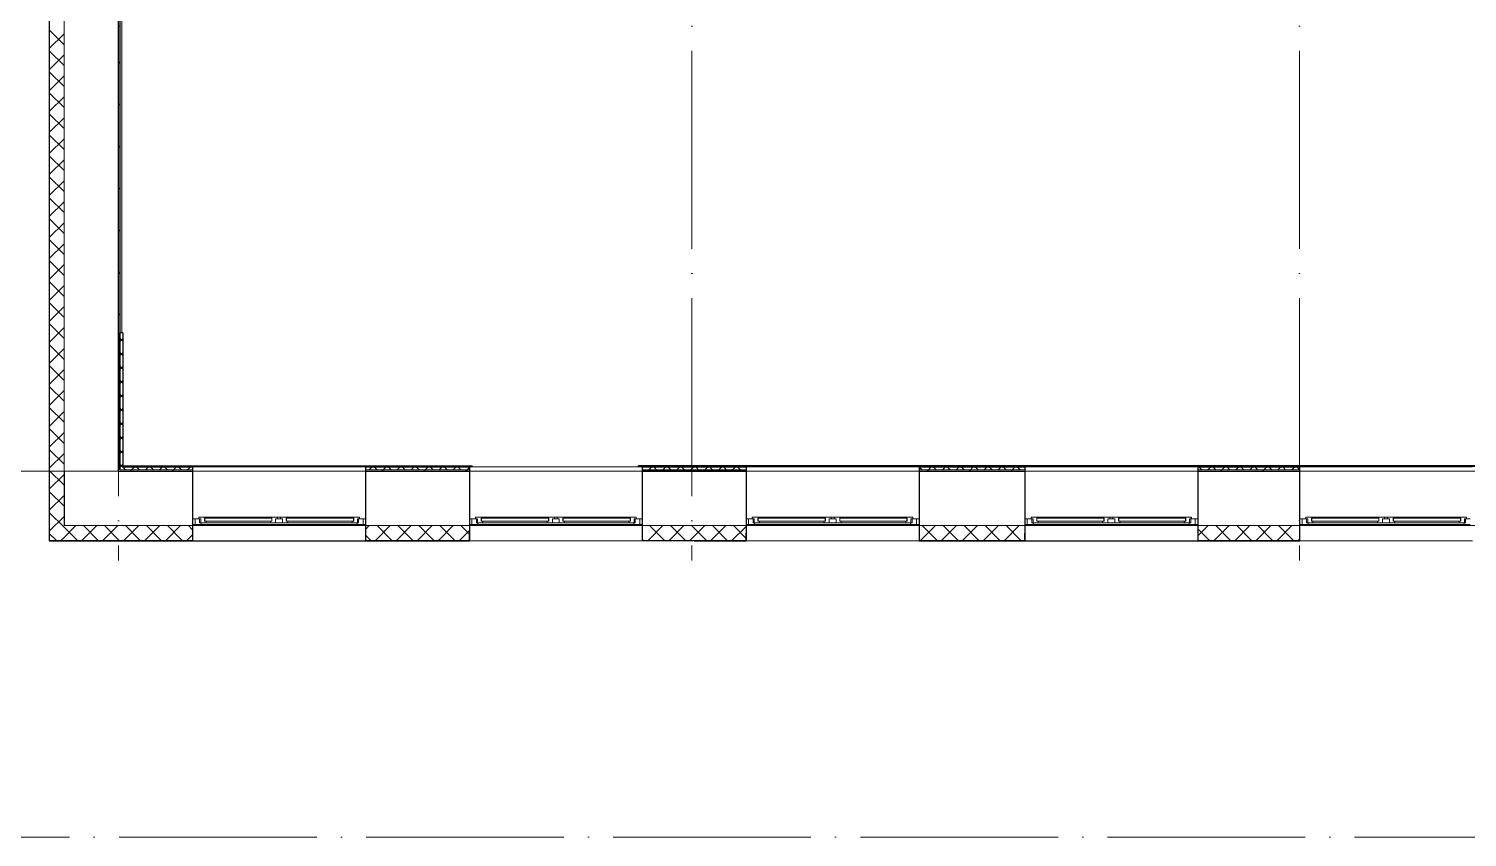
# Model space of a CAD drawing. Header units: millimetres. Extents: x -87434 to 499450, y -468665 to 122144.
# Drawn here: x 106769 to 121322, y 13259 to 21433 of the extents above; entities that cross this region are included whole.
import ezdxf

# ---------------------------------------------------------------- set-up
doc = ezdxf.new("R2010")
doc.units = ezdxf.units.MM
doc.linetypes.add('ADSK_Линия сетки', pattern=[25, 20, -2.5, 0, -2.5])
for name, color, linetype, lineweight in [('_ Окна', 7, 'Continuous', 9), ('Ограждение', 252, 'Continuous', 9), ('Окна', 252, 'Continuous', 9), ('Оси', 252, 'Continuous', 9), ('Стены внутренние', 7, 'Continuous', 18), ('Стены наружные', 7, 'Continuous', 18), ('Стены штриховка', 252, 'Continuous', 9)]:
    doc.layers.add(name, color=color, linetype=linetype, lineweight=lineweight)

# ---------------------------------------------------------------- blocks, each defined once
blk = doc.blocks.new('2 этаж')
at = {"layer": '_ Окна', "color": 251, "true_color": 0x636466}
for p, q in [((108451, 16479), (108426, 16479)), ((108451, 16421), (108451, 16479)), ((108549, 16487), (108546, 16487)), ((108546, 16487), (108546, 16455)), ((108546, 16455), (108549, 16455)), ((109226, 16487), (108549, 16487)), ((108549, 16487), (108549, 16455)), ((108549, 16455), (108549, 16487)), ((108549, 16455), (109226, 16455)), ((109226, 16455), (109226, 16487)), ((109226, 16487), (109226, 16455)), ((109229, 16487), (109226, 16487)), ((109226, 16455), (109229, 16455)), ((109229, 16455), (109229, 16487)), ((109376, 16487), (109373, 16487)), ((109373, 16487), (109373, 16455)), ((109373, 16455), (109376, 16455)), ((110053, 16487), (109376, 16487)), ((109376, 16487), (109376, 16455)), ((109376, 16455), (109376, 16487)), ((109376, 16455), (110053, 16455)), ((110053, 16455), (110053, 16487)), ((110053, 16487), (110053, 16455)), ((110056, 16487), (110053, 16487)), ((110053, 16455), (110056, 16455)), ((110056, 16455), (110056, 16487)), ((110176, 16479), (110151, 16479)), ((110151, 16479), (110151, 16421)), ((111251, 16479), (111226, 16479)), ((111251, 16421), (111251, 16479)), ((111349, 16487), (111346, 16487)), ((111346, 16487), (111346, 16455)), ((111346, 16455), (111349, 16455)), ((112026, 16487), (111349, 16487)), ((111349, 16487), (111349, 16455)), ((111349, 16455), (111349, 16487)), ((111349, 16455), (112026, 16455)), ((112026, 16455), (112026, 16487)), ((112026, 16487), (112026, 16455)), ((112029, 16487), (112026, 16487)), ((112026, 16455), (112029, 16455)), ((112029, 16455), (112029, 16487)), ((112176, 16487), (112173, 16487)), ((112173, 16487), (112173, 16455)), ((112173, 16455), (112176, 16455)), ((112853, 16487), (112176, 16487)), ((112176, 16487), (112176, 16455)), ((112176, 16455), (112176, 16487)), ((112176, 16455), (112853, 16455)), ((112853, 16455), (112853, 16487)), ((112853, 16487), (112853, 16455)), ((112856, 16487), (112853, 16487)), ((112853, 16455), (112856, 16455)), ((112856, 16455), (112856, 16487)), ((112976, 16479), (112951, 16479)), ((112951, 16479), (112951, 16421)), ((114051, 16479), (114026, 16479)), ((114051, 16421), (114051, 16479)), ((114149, 16487), (114146, 16487)), ((114146, 16487), (114146, 16455)), ((114146, 16455), (114149, 16455)), ((114826, 16487), (114149, 16487)), ((114149, 16487), (114149, 16455)), ((114149, 16455), (114149, 16487)), ((114149, 16455), (114826, 16455)), ((114826, 16455), (114826, 16487)), ((114826, 16487), (114826, 16455)), ((114829, 16487), (114826, 16487)), ((114826, 16455), (114829, 16455)), ((114829, 16455), (114829, 16487)), ((114976, 16487), (114973, 16487)), ((114973, 16487), (114973, 16455)), ((114973, 16455), (114976, 16455)), ((115653, 16487), (114976, 16487)), ((114976, 16487), (114976, 16455)), ((114976, 16455), (114976, 16487)), ((114976, 16455), (115653, 16455)), ((115653, 16455), (115653, 16487)), ((115653, 16487), (115653, 16455)), ((115656, 16487), (115653, 16487)), ((115653, 16455), (115656, 16455)), ((115656, 16455), (115656, 16487)), ((115776, 16479), (115751, 16479)), ((115751, 16479), (115751, 16421)), ((116871, 16479), (116846, 16479)), ((116871, 16421), (116871, 16479)), ((116969, 16487), (116966, 16487)), ((116966, 16487), (116966, 16455)), ((116966, 16455), (116969, 16455)), ((117646, 16487), (116969, 16487)), ((116969, 16487), (116969, 16455)), ((116969, 16455), (116969, 16487)), ((116969, 16455), (117646, 16455)), ((117646, 16455), (117646, 16487)), ((117646, 16487), (117646, 16455)), ((117649, 16487), (117646, 16487)), ((117646, 16455), (117649, 16455)), ((117649, 16455), (117649, 16487)), ((117796, 16487), (117793, 16487)), ((117793, 16487), (117793, 16455)), ((117793, 16455), (117796, 16455)), ((118473, 16487), (117796, 16487)), ((117796, 16487), (117796, 16455)), ((117796, 16455), (117796, 16487)), ((117796, 16455), (118473, 16455)), ((118473, 16455), (118473, 16487)), ((118473, 16487), (118473, 16455)), ((118476, 16487), (118473, 16487)), ((118473, 16455), (118476, 16455)), ((118476, 16455), (118476, 16487)), ((118596, 16479), (118571, 16479)), ((118571, 16479), (118571, 16421)), ((119651, 16479), (119626, 16479)), ((119651, 16421), (119651, 16479)), ((119749, 16487), (119746, 16487)), ((119746, 16487), (119746, 16455)), ((119746, 16455), (119749, 16455)), ((120426, 16487), (119749, 16487)), ((119749, 16487), (119749, 16455)), ((119749, 16455), (119749, 16487)), ((119749, 16455), (120426, 16455)), ((120426, 16455), (120426, 16487)), ((120426, 16487), (120426, 16455)), ((120429, 16487), (120426, 16487)), ((120426, 16455), (120429, 16455)), ((120429, 16455), (120429, 16487)), ((120576, 16487), (120573, 16487)), ((120573, 16487), (120573, 16455)), ((120573, 16455), (120576, 16455)), ((121253, 16487), (120576, 16487)), ((120576, 16487), (120576, 16455)), ((120576, 16455), (120576, 16487)), ((120576, 16455), (121253, 16455)), ((121253, 16455), (121253, 16487)), ((121253, 16487), (121253, 16455)), ((121256, 16487), (121253, 16487)), ((121253, 16455), (121256, 16455)), ((121256, 16455), (121256, 16487)), ((108426, 16421), (108451, 16421)), ((110151, 16421), (110176, 16421)), ((111226, 16421), (111251, 16421)), ((112951, 16421), (112976, 16421)), ((114026, 16421), (114051, 16421)), ((115751, 16421), (115776, 16421)), ((116846, 16421), (116871, 16421)), ((118571, 16421), (118596, 16421)), ((119626, 16421), (119651, 16421))]:
    blk.add_line(p, q, dxfattribs=at)
at = {"layer": '_ Окна', "color": 251, "lineweight": 18, "true_color": 0x636466}
for p, q in [((108489, 16479), (108451, 16479)), ((108451, 16479), (108451, 16421)), ((108545, 16496), (108489, 16496)), ((108489, 16496), (108489, 16479)), ((108489, 16479), (108509, 16479)), ((108497, 16438), (108497, 16479)), ((108509, 16479), (108509, 16438)), ((108546, 16495), (108545, 16496)), ((108547, 16496), (108546, 16495)), ((108546, 16455), (108546, 16487)), ((108546, 16487), (108564, 16487)), ((108564, 16455), (108546, 16455)), ((108562, 16496), (108547, 16496)), ((108559, 16438), (108564, 16455)), ((108564, 16487), (108562, 16496)), ((109213, 16496), (109211, 16487)), ((109211, 16487), (109229, 16487)), ((109229, 16455), (109211, 16455)), ((109211, 16455), (109216, 16438)), ((109228, 16496), (109213, 16496)), ((109229, 16495), (109228, 16496)), ((109230, 16496), (109229, 16495)), ((109229, 16487), (109229, 16455)), ((109286, 16496), (109230, 16496)), ((109266, 16438), (109266, 16479)), ((109266, 16479), (109286, 16479)), ((109286, 16479), (109286, 16496)), ((109372, 16496), (109316, 16496)), ((109316, 16496), (109316, 16479)), ((109316, 16479), (109336, 16479)), ((109336, 16479), (109336, 16438)), ((109373, 16495), (109372, 16496)), ((109374, 16496), (109373, 16495)), ((109373, 16455), (109373, 16487)), ((109373, 16487), (109391, 16487)), ((109391, 16455), (109373, 16455)), ((109389, 16496), (109374, 16496)), ((109386, 16438), (109391, 16455)), ((109391, 16487), (109389, 16496)), ((110040, 16496), (110038, 16487)), ((110038, 16487), (110056, 16487)), ((110056, 16455), (110038, 16455)), ((110038, 16455), (110043, 16438)), ((110055, 16496), (110040, 16496)), ((110056, 16495), (110055, 16496)), ((110057, 16496), (110056, 16495)), ((110056, 16487), (110056, 16455)), ((110113, 16496), (110057, 16496)), ((110093, 16438), (110093, 16479)), ((110093, 16479), (110113, 16479)), ((110105, 16479), (110105, 16438)), ((110113, 16479), (110113, 16496)), ((110151, 16479), (110113, 16479)), ((110151, 16421), (110151, 16479)), ((111289, 16479), (111251, 16479)), ((111251, 16479), (111251, 16421)), ((111345, 16496), (111289, 16496)), ((111289, 16496), (111289, 16479)), ((111289, 16479), (111309, 16479)), ((111297, 16438), (111297, 16479)), ((111309, 16479), (111309, 16438)), ((111346, 16495), (111345, 16496)), ((111347, 16496), (111346, 16495)), ((111346, 16455), (111346, 16487)), ((111346, 16487), (111364, 16487)), ((111364, 16455), (111346, 16455)), ((111362, 16496), (111347, 16496)), ((111359, 16438), (111364, 16455)), ((111364, 16487), (111362, 16496)), ((112013, 16496), (112011, 16487)), ((112011, 16487), (112029, 16487)), ((112029, 16455), (112011, 16455)), ((112011, 16455), (112016, 16438)), ((112028, 16496), (112013, 16496)), ((112029, 16495), (112028, 16496)), ((112030, 16496), (112029, 16495)), ((112029, 16487), (112029, 16455)), ((112086, 16496), (112030, 16496)), ((112066, 16438), (112066, 16479)), ((112066, 16479), (112086, 16479)), ((112086, 16479), (112086, 16496)), ((112172, 16496), (112116, 16496)), ((112116, 16496), (112116, 16479)), ((112116, 16479), (112136, 16479)), ((112136, 16479), (112136, 16438)), ((112173, 16495), (112172, 16496)), ((112174, 16496), (112173, 16495)), ((112173, 16455), (112173, 16487)), ((112173, 16487), (112191, 16487)), ((112191, 16455), (112173, 16455)), ((112189, 16496), (112174, 16496)), ((112186, 16438), (112191, 16455)), ((112191, 16487), (112189, 16496)), ((112840, 16496), (112838, 16487)), ((112838, 16487), (112856, 16487)), ((112856, 16455), (112838, 16455)), ((112838, 16455), (112843, 16438)), ((112855, 16496), (112840, 16496)), ((112856, 16495), (112855, 16496)), ((112857, 16496), (112856, 16495)), ((112856, 16487), (112856, 16455)), ((112913, 16496), (112857, 16496)), ((112893, 16438), (112893, 16479)), ((112893, 16479), (112913, 16479)), ((112905, 16479), (112905, 16438)), ((112913, 16479), (112913, 16496)), ((112951, 16479), (112913, 16479)), ((112951, 16421), (112951, 16479)), ((114089, 16479), (114051, 16479)), ((114051, 16479), (114051, 16421)), ((114145, 16496), (114089, 16496)), ((114089, 16496), (114089, 16479)), ((114089, 16479), (114109, 16479)), ((114097, 16438), (114097, 16479)), ((114109, 16479), (114109, 16438)), ((114146, 16495), (114145, 16496)), ((114147, 16496), (114146, 16495)), ((114146, 16455), (114146, 16487)), ((114146, 16487), (114164, 16487)), ((114164, 16455), (114146, 16455)), ((114162, 16496), (114147, 16496)), ((114159, 16438), (114164, 16455)), ((114164, 16487), (114162, 16496)), ((114813, 16496), (114811, 16487)), ((114811, 16487), (114829, 16487)), ((114829, 16455), (114811, 16455)), ((114811, 16455), (114816, 16438)), ((114828, 16496), (114813, 16496)), ((114829, 16495), (114828, 16496)), ((114830, 16496), (114829, 16495)), ((114829, 16487), (114829, 16455)), ((114886, 16496), (114830, 16496)), ((114866, 16438), (114866, 16479)), ((114866, 16479), (114886, 16479)), ((114886, 16479), (114886, 16496)), ((114972, 16496), (114916, 16496)), ((114916, 16496), (114916, 16479)), ((114916, 16479), (114936, 16479)), ((114936, 16479), (114936, 16438)), ((114973, 16495), (114972, 16496)), ((114974, 16496), (114973, 16495)), ((114973, 16455), (114973, 16487)), ((114973, 16487), (114991, 16487)), ((114991, 16455), (114973, 16455)), ((114989, 16496), (114974, 16496)), ((114986, 16438), (114991, 16455)), ((114991, 16487), (114989, 16496)), ((115640, 16496), (115638, 16487)), ((115638, 16487), (115656, 16487)), ((115656, 16455), (115638, 16455)), ((115638, 16455), (115643, 16438)), ((115655, 16496), (115640, 16496)), ((115656, 16495), (115655, 16496)), ((115657, 16496), (115656, 16495)), ((115656, 16487), (115656, 16455)), ((115713, 16496), (115657, 16496)), ((115693, 16438), (115693, 16479)), ((115693, 16479), (115713, 16479)), ((115705, 16479), (115705, 16438)), ((115713, 16479), (115713, 16496)), ((115751, 16479), (115713, 16479)), ((115751, 16421), (115751, 16479)), ((116909, 16479), (116871, 16479)), ((116871, 16479), (116871, 16421)), ((116965, 16496), (116909, 16496)), ((116909, 16496), (116909, 16479)), ((116909, 16479), (116929, 16479)), ((116917, 16438), (116917, 16479)), ((116929, 16479), (116929, 16438)), ((116966, 16495), (116965, 16496)), ((116967, 16496), (116966, 16495)), ((116966, 16455), (116966, 16487)), ((116966, 16487), (116984, 16487)), ((116984, 16455), (116966, 16455)), ((116982, 16496), (116967, 16496)), ((116979, 16438), (116984, 16455)), ((116984, 16487), (116982, 16496)), ((117633, 16496), (117631, 16487)), ((117631, 16487), (117649, 16487)), ((117649, 16455), (117631, 16455)), ((117631, 16455), (117636, 16438)), ((117648, 16496), (117633, 16496)), ((117649, 16495), (117648, 16496)), ((117650, 16496), (117649, 16495)), ((117649, 16487), (117649, 16455)), ((117706, 16496), (117650, 16496)), ((117686, 16438), (117686, 16479)), ((117686, 16479), (117706, 16479)), ((117706, 16479), (117706, 16496)), ((117792, 16496), (117736, 16496)), ((117736, 16496), (117736, 16479)), ((117736, 16479), (117756, 16479)), ((117756, 16479), (117756, 16438)), ((117793, 16495), (117792, 16496)), ((117794, 16496), (117793, 16495)), ((117793, 16455), (117793, 16487)), ((117793, 16487), (117811, 16487)), ((117811, 16455), (117793, 16455)), ((117809, 16496), (117794, 16496)), ((117806, 16438), (117811, 16455)), ((117811, 16487), (117809, 16496)), ((118460, 16496), (118458, 16487)), ((118458, 16487), (118476, 16487)), ((118476, 16455), (118458, 16455)), ((118458, 16455), (118463, 16438)), ((118475, 16496), (118460, 16496)), ((118476, 16495), (118475, 16496)), ((118477, 16496), (118476, 16495)), ((118476, 16487), (118476, 16455)), ((118533, 16496), (118477, 16496)), ((118513, 16438), (118513, 16479)), ((118513, 16479), (118533, 16479)), ((118525, 16479), (118525, 16438)), ((118533, 16479), (118533, 16496)), ((118571, 16479), (118533, 16479)), ((118571, 16421), (118571, 16479)), ((119689, 16479), (119651, 16479)), ((119651, 16479), (119651, 16421)), ((119745, 16496), (119689, 16496)), ((119689, 16496), (119689, 16479)), ((119689, 16479), (119709, 16479)), ((119697, 16438), (119697, 16479)), ((119709, 16479), (119709, 16438)), ((119746, 16495), (119745, 16496)), ((119747, 16496), (119746, 16495)), ((119746, 16455), (119746, 16487)), ((119746, 16487), (119764, 16487)), ((119764, 16455), (119746, 16455)), ((119762, 16496), (119747, 16496)), ((119759, 16438), (119764, 16455)), ((119764, 16487), (119762, 16496)), ((120413, 16496), (120411, 16487)), ((120411, 16487), (120429, 16487)), ((120429, 16455), (120411, 16455)), ((120411, 16455), (120416, 16438)), ((120428, 16496), (120413, 16496)), ((120429, 16495), (120428, 16496)), ((120430, 16496), (120429, 16495)), ((120429, 16487), (120429, 16455)), ((120486, 16496), (120430, 16496)), ((120466, 16438), (120466, 16479)), ((120466, 16479), (120486, 16479)), ((120486, 16479), (120486, 16496)), ((120572, 16496), (120516, 16496)), ((120516, 16496), (120516, 16479)), ((120516, 16479), (120536, 16479)), ((120536, 16479), (120536, 16438)), ((120573, 16495), (120572, 16496)), ((120574, 16496), (120573, 16495)), ((120573, 16455), (120573, 16487)), ((120573, 16487), (120591, 16487)), ((120591, 16455), (120573, 16455)), ((120589, 16496), (120574, 16496)), ((120586, 16438), (120591, 16455)), ((120591, 16487), (120589, 16496)), ((121240, 16496), (121238, 16487)), ((121238, 16487), (121256, 16487)), ((121256, 16455), (121238, 16455)), ((121238, 16455), (121243, 16438)), ((121255, 16496), (121240, 16496)), ((121256, 16495), (121255, 16496)), ((121257, 16496), (121256, 16495)), ((121256, 16487), (121256, 16455)), ((121313, 16496), (121257, 16496)), ((121293, 16438), (121293, 16479)), ((121293, 16479), (121313, 16479)), ((121305, 16479), (121305, 16438)), ((121313, 16479), (121313, 16496)), ((121351, 16479), (121313, 16479)), ((108451, 16421), (108510, 16421)), ((108509, 16438), (108497, 16438)), ((108509, 16438), (108559, 16438)), ((108510, 16421), (108515, 16438)), ((109216, 16438), (109266, 16438)), ((109336, 16438), (109386, 16438)), ((110043, 16438), (110093, 16438)), ((110087, 16438), (110092, 16421)), ((110092, 16421), (110151, 16421)), ((110105, 16438), (110093, 16438)), ((111251, 16421), (111310, 16421)), ((111309, 16438), (111297, 16438)), ((111309, 16438), (111359, 16438)), ((111310, 16421), (111315, 16438)), ((112016, 16438), (112066, 16438)), ((112136, 16438), (112186, 16438)), ((112843, 16438), (112893, 16438)), ((112887, 16438), (112892, 16421)), ((112892, 16421), (112951, 16421)), ((112905, 16438), (112893, 16438)), ((114051, 16421), (114110, 16421)), ((114109, 16438), (114097, 16438)), ((114109, 16438), (114159, 16438)), ((114110, 16421), (114115, 16438)), ((114816, 16438), (114866, 16438)), ((114936, 16438), (114986, 16438)), ((115643, 16438), (115693, 16438)), ((115687, 16438), (115692, 16421)), ((115692, 16421), (115751, 16421)), ((115705, 16438), (115693, 16438)), ((116871, 16421), (116930, 16421)), ((116929, 16438), (116917, 16438)), ((116929, 16438), (116979, 16438)), ((116930, 16421), (116935, 16438)), ((117636, 16438), (117686, 16438)), ((117756, 16438), (117806, 16438)), ((118463, 16438), (118513, 16438)), ((118507, 16438), (118512, 16421)), ((118512, 16421), (118571, 16421)), ((118525, 16438), (118513, 16438)), ((119651, 16421), (119710, 16421)), ((119709, 16438), (119697, 16438)), ((119709, 16438), (119759, 16438)), ((119710, 16421), (119715, 16438)), ((120416, 16438), (120466, 16438)), ((120536, 16438), (120586, 16438)), ((121243, 16438), (121293, 16438)), ((121287, 16438), (121292, 16421)), ((121292, 16421), (121351, 16421)), ((121305, 16438), (121293, 16438))]:
    blk.add_line(p, q, dxfattribs=at)
at = {"layer": 'Ограждение', "color": 251, "true_color": 0x636466}
blk.add_line((107711, 18361), (107711, 21561), dxfattribs=at)
at = {"layer": 'Окна', "color": 251, "true_color": 0x636466}
for p, q in [((108547, 16496), (108545, 16496)), ((109213, 16496), (108562, 16496)), ((109230, 16496), (109228, 16496)), ((109286, 16496), (109316, 16496)), ((109316, 16479), (109286, 16479)), ((109374, 16496), (109372, 16496)), ((110040, 16496), (109389, 16496)), ((110057, 16496), (110055, 16496)), ((111347, 16496), (111345, 16496)), ((112013, 16496), (111362, 16496)), ((112030, 16496), (112028, 16496)), ((112086, 16496), (112116, 16496)), ((112116, 16479), (112086, 16479)), ((112174, 16496), (112172, 16496)), ((112840, 16496), (112189, 16496)), ((112857, 16496), (112855, 16496)), ((114147, 16496), (114145, 16496)), ((114813, 16496), (114162, 16496)), ((114830, 16496), (114828, 16496)), ((114886, 16496), (114916, 16496)), ((114916, 16479), (114886, 16479)), ((114974, 16496), (114972, 16496)), ((115640, 16496), (114989, 16496)), ((115657, 16496), (115655, 16496)), ((116967, 16496), (116965, 16496)), ((117633, 16496), (116982, 16496)), ((117650, 16496), (117648, 16496)), ((117706, 16496), (117736, 16496)), ((117736, 16479), (117706, 16479)), ((117794, 16496), (117792, 16496)), ((118460, 16496), (117809, 16496)), ((118477, 16496), (118475, 16496)), ((119747, 16496), (119745, 16496)), ((120413, 16496), (119762, 16496)), ((120430, 16496), (120428, 16496)), ((120486, 16496), (120516, 16496)), ((120516, 16479), (120486, 16479)), ((120574, 16496), (120572, 16496)), ((121240, 16496), (120589, 16496)), ((121257, 16496), (121255, 16496)), ((108510, 16421), (110092, 16421)), ((108559, 16438), (109216, 16438)), ((109336, 16438), (109266, 16438)), ((109386, 16438), (110043, 16438)), ((111310, 16421), (112892, 16421)), ((111359, 16438), (112016, 16438)), ((112136, 16438), (112066, 16438)), ((112186, 16438), (112843, 16438)), ((114110, 16421), (115692, 16421)), ((114159, 16438), (114816, 16438)), ((114936, 16438), (114866, 16438)), ((114986, 16438), (115643, 16438)), ((116930, 16421), (118512, 16421)), ((116979, 16438), (117636, 16438)), ((117756, 16438), (117686, 16438)), ((117806, 16438), (118463, 16438)), ((119710, 16421), (121292, 16421)), ((119759, 16438), (120416, 16438)), ((120536, 16438), (120466, 16438)), ((120586, 16438), (121243, 16438))]:
    blk.add_line(p, q, dxfattribs=at)
at = {"layer": 'Оси', "color": 251, "linetype": 'ADSK_Линия сетки', "ltscale": 100, "true_color": 0x636466}
for p, q in [((107676, 33711), (107676, 16057)), ((113476, 33711), (113476, 16057)), ((119626, 33711), (119626, 16057)), ((165326, 16961), (93604, 16961)), ((139683, 13261), (93566, 13261))]:
    blk.add_line(p, q, dxfattribs=at)
at = {"layer": 'Стены внутренние', "color": 251, "lineweight": 30, "true_color": 0x636466}
for p, q in [((106974, 29063), (106974, 16259)), ((107126, 16961), (107126, 16411)), ((107676, 16961), (108426, 16961)), ((107676, 16961), (107676, 16961)), ((108426, 16961), (108426, 16259)), ((110176, 16961), (111226, 16961)), ((110176, 16961), (110176, 16259)), ((111226, 16961), (111226, 16259)), ((112976, 16961), (114026, 16961)), ((112976, 16961), (112976, 16259)), ((114026, 16961), (114026, 16259)), ((115776, 16961), (116846, 16961)), ((115776, 16961), (115776, 16259)), ((116846, 16961), (116846, 16259)), ((118596, 16961), (119626, 16961)), ((118596, 16961), (118596, 16259)), ((119626, 16961), (119626, 16259)), ((106974, 16259), (108426, 16259)), ((110176, 16259), (111226, 16259)), ((114026, 16259), (112976, 16259)), ((115776, 16259), (116846, 16259)), ((118596, 16259), (119626, 16259))]:
    blk.add_line(p, q, dxfattribs=at)
at = {"layer": 'Стены внутренние', "color": 251, "true_color": 0x636466}
for p, q in [((107126, 28911), (107126, 16961)), ((108426, 16961), (110176, 16961)), ((111226, 16961), (112976, 16961)), ((114026, 16961), (115776, 16961)), ((116846, 16961), (118596, 16961)), ((119626, 16961), (121376, 16961)), ((114026, 16411), (107126, 16411)), ((119626, 16411), (114027, 16411)), ((122426, 16411), (119632, 16411)), ((110176, 16259), (108426, 16259)), ((112976, 16259), (111226, 16259)), ((115776, 16259), (114026, 16259)), ((118596, 16259), (116846, 16259)), ((121376, 16259), (119626, 16259))]:
    blk.add_line(p, q, dxfattribs=at)
at = {"layer": 'Стены внутренние', "color": 251, "linetype": 'Continuous', "lineweight": 9, "true_color": 0x636466}
for p, q in [((107126, 21274), (106976, 21424)), ((106976, 21234), (107126, 21384)), ((107126, 21062), (106976, 21212)), ((106976, 21021), (107126, 21171)), ((107126, 20850), (106976, 21000)), ((106976, 20809), (107126, 20959)), ((107126, 20638), (106976, 20788)), ((106976, 20597), (107126, 20747)), ((107126, 20425), (106976, 20575)), ((106976, 20385), (107126, 20535)), ((106976, 20512), (106974, 20508)), ((107126, 20213), (106976, 20363)), ((106976, 20173), (107126, 20323)), ((107126, 20001), (106976, 20151)), ((106976, 19961), (107126, 20111)), ((107126, 19789), (106976, 19939)), ((106976, 19749), (107126, 19899)), ((107126, 19577), (106976, 19727)), ((106976, 19536), (107126, 19686)), ((107126, 19365), (106976, 19515)), ((106976, 19324), (107126, 19474)), ((106976, 19279), (106974, 19282)), ((107126, 19153), (106976, 19303)), ((106976, 19112), (107126, 19262)), ((107126, 18941), (106976, 19091)), ((106976, 19076), (106976, 19076)), ((106976, 18900), (107126, 19050)), ((107126, 18728), (106976, 18878)), ((106976, 18688), (107126, 18838)), ((107126, 18516), (106976, 18666)), ((106976, 18476), (107126, 18626)), ((107126, 18304), (106976, 18454)), ((106976, 18264), (107126, 18414)), ((107126, 18092), (106976, 18242)), ((106976, 18052), (107126, 18202)), ((107126, 17880), (106976, 18030)), ((106976, 17839), (107126, 17989)), ((107126, 17668), (106976, 17818)), ((106976, 17627), (107126, 17777)), ((107126, 17456), (106976, 17606)), ((106976, 17415), (107126, 17565)), ((107126, 17243), (106976, 17393)), ((106976, 17203), (107126, 17353)), ((107126, 17031), (106976, 17181)), ((106976, 17044), (106974, 17047)), ((106976, 16991), (107126, 17141)), ((107126, 16819), (106976, 16969)), ((106976, 16779), (107126, 16929)), ((107126, 16607), (106976, 16757)), ((106976, 16567), (107126, 16717)), ((107126, 16395), (106976, 16545)), ((106976, 16355), (107126, 16505)), ((107048, 16261), (106976, 16333)), ((107126, 16292), (107244, 16411)), ((107260, 16261), (107126, 16395)), ((107307, 16261), (107457, 16411)), ((107472, 16261), (107322, 16411)), ((107519, 16261), (107669, 16411)), ((107684, 16261), (107534, 16411)), ((107731, 16261), (107881, 16411)), ((107897, 16261), (107747, 16411)), ((107943, 16261), (108093, 16411)), ((108109, 16261), (107959, 16411)), ((108155, 16261), (108305, 16411)), ((108321, 16261), (108171, 16411)), ((108367, 16261), (108424, 16318)), ((108426, 16368), (108383, 16411)), ((110176, 16373), (110214, 16411)), ((110230, 16261), (110178, 16313)), ((110276, 16261), (110426, 16411)), ((110442, 16261), (110292, 16411)), ((110488, 16261), (110638, 16411)), ((110654, 16261), (110504, 16411)), ((110701, 16261), (110851, 16411)), ((110866, 16261), (110716, 16411)), ((110913, 16261), (111063, 16411)), ((111079, 16261), (110929, 16411)), ((111125, 16261), (111226, 16362)), ((111224, 16327), (111141, 16411)), ((113034, 16261), (113184, 16411)), ((113200, 16261), (113050, 16411)), ((113246, 16261), (113396, 16411)), ((113412, 16261), (113262, 16411)), ((113458, 16261), (113608, 16411)), ((113624, 16261), (113474, 16411)), ((113670, 16261), (113820, 16411)), ((113836, 16261), (113686, 16411)), ((113883, 16261), (114026, 16404)), ((114024, 16285), (113898, 16411)), ((114024, 16332), (114026, 16332)), ((115792, 16261), (115942, 16411)), ((115958, 16261), (115808, 16411)), ((116004, 16261), (116154, 16411)), ((116170, 16261), (116020, 16411)), ((116216, 16261), (116366, 16411)), ((116382, 16261), (116232, 16411)), ((116428, 16261), (116578, 16411)), ((116594, 16261), (116444, 16411)), ((116640, 16261), (116790, 16411)), ((116806, 16261), (116656, 16411)), ((118715, 16261), (118596, 16380)), ((118598, 16309), (118700, 16411)), ((118762, 16261), (118912, 16411)), ((118927, 16261), (118777, 16411)), ((118974, 16261), (119124, 16411)), ((119140, 16261), (118990, 16411)), ((119186, 16261), (119336, 16411)), ((119352, 16261), (119202, 16411)), ((119398, 16261), (119548, 16411)), ((119564, 16261), (119414, 16411)), ((119626, 16411), (119626, 16411)), ((107094, 16261), (107126, 16292)), ((107429, 16259), (107428, 16261)), ((107572, 16261), (107572, 16260)), ((107807, 16261), (107805, 16259)), ((110245, 16259), (110244, 16261)), ((110270, 16261), (110269, 16259)), ((110622, 16261), (110621, 16259)), ((112988, 16261), (112978, 16270)), ((113086, 16261), (113085, 16259)), ((115902, 16261), (115902, 16261)), ((118600, 16261), (118599, 16259)), ((119396, 16259), (119394, 16261)), ((119421, 16261), (119420, 16259)), ((119610, 16261), (119624, 16275))]:
    blk.add_line(p, q, dxfattribs=at)
at = {"layer": 'Стены наружные', "color": 251, "lineweight": 30, "true_color": 0x636466}
for p, q in [((107676, 16961), (107676, 28361)), ((107691, 21561), (107691, 16976)), ((107691, 16976), (107691, 18361)), ((107721, 18361), (107691, 18361)), ((107721, 18361), (107721, 17016)), ((107676, 16961), (108426, 16961)), ((107721, 17016), (111256, 17016)), ((107721, 17011), (107721, 17006)), ((111256, 17011), (107721, 17011)), ((107721, 17006), (108426, 17006)), ((108426, 17006), (108426, 16961)), ((110176, 17006), (111226, 17006)), ((110176, 17006), (110176, 16961)), ((110176, 16961), (111226, 16961)), ((111226, 17006), (111226, 16961)), ((111256, 17011), (111256, 17016)), ((130071, 17016), (112936, 17016)), ((112936, 17011), (112936, 17016)), ((112936, 17011), (130071, 17011)), ((112976, 17006), (114026, 17006)), ((112976, 17006), (112976, 16961)), ((114026, 16961), (112976, 16961)), ((114026, 17006), (114026, 16961)), ((115776, 17006), (116846, 17006)), ((115776, 17006), (115776, 16961)), ((115776, 16961), (116846, 16961)), ((116846, 17006), (116846, 16961)), ((118596, 17006), (119626, 17006)), ((118596, 17006), (118596, 16961)), ((118596, 16961), (119626, 16961)), ((119626, 17006), (119626, 16961)), ((110701, 16259), (111226, 16259)), ((110701, 16259), (110701, 16254)), ((111226, 16254), (110701, 16254)), ((111226, 16259), (111226, 16254)), ((113501, 16259), (114026, 16259)), ((113501, 16259), (113501, 16254)), ((114026, 16254), (113501, 16254)), ((114026, 16259), (114026, 16254))]:
    blk.add_line(p, q, dxfattribs=at)
at = {"layer": 'Стены наружные', "color": 251, "linetype": 'Continuous', "lineweight": 9, "true_color": 0x636466}
for p, q in [((107676, 21085), (107691, 21100)), ((107676, 20661), (107691, 20676)), ((107676, 20236), (107691, 20251)), ((107676, 19812), (107691, 19827)), ((107676, 19388), (107691, 19403)), ((107676, 18964), (107691, 18979)), ((107676, 18539), (107691, 18554)), ((107721, 18275), (107691, 18305)), ((107691, 18272), (107721, 18302)), ((107676, 18115), (107691, 18130)), ((107721, 18133), (107691, 18163)), ((107691, 18130), (107721, 18160)), ((107721, 17992), (107691, 18022)), ((107691, 17989), (107721, 18019)), ((107721, 17851), (107691, 17881)), ((107691, 17847), (107721, 17877)), ((107676, 17691), (107691, 17706)), ((107721, 17709), (107691, 17739)), ((107691, 17706), (107721, 17736)), ((107721, 17568), (107691, 17598)), ((107691, 17564), (107721, 17594)), ((107721, 17426), (107691, 17456)), ((107691, 17423), (107721, 17453)), ((107676, 17267), (107691, 17282)), ((107721, 17285), (107691, 17315)), ((107691, 17282), (107721, 17312)), ((107721, 17143), (107691, 17173)), ((107691, 17140), (107721, 17170)), ((107717, 17006), (107691, 17032)), ((107698, 17006), (107721, 17029)), ((107691, 16999), (107698, 17006)), ((107747, 16976), (107717, 17006)), ((107794, 16961), (107809, 16976)), ((107809, 16976), (107839, 17006)), ((107889, 16976), (107859, 17006)), ((107951, 16976), (107981, 17006)), ((108030, 16976), (108000, 17006)), ((108092, 16976), (108122, 17006)), ((108172, 16976), (108142, 17006)), ((108219, 16961), (108234, 16976)), ((108234, 16976), (108264, 17006)), ((108313, 16976), (108283, 17006)), ((108375, 16976), (108405, 17006)), ((108426, 17004), (108424, 17006)), ((110214, 16976), (110244, 17006)), ((110293, 16976), (110263, 17006)), ((110340, 16961), (110355, 16976)), ((110355, 16976), (110385, 17006)), ((110434, 16976), (110404, 17006)), ((110496, 16976), (110526, 17006)), ((110576, 16976), (110546, 17006)), ((110638, 16976), (110668, 17006)), ((110717, 16976), (110687, 17006)), ((110764, 16961), (110779, 16976)), ((110779, 16976), (110809, 17006)), ((110859, 16976), (110829, 17006)), ((110921, 16976), (110951, 17006)), ((111000, 16976), (110970, 17006)), ((111062, 16976), (111092, 17006)), ((111141, 16976), (111111, 17006)), ((111188, 16961), (111203, 16976)), ((111203, 16976), (111226, 16998)), ((112980, 16976), (112976, 16980)), ((113042, 16976), (113072, 17006)), ((113121, 16976), (113091, 17006)), ((113183, 16976), (113213, 17006)), ((113263, 16976), (113233, 17006)), ((113310, 16961), (113325, 16976)), ((113325, 16976), (113355, 17006)), ((113404, 16976), (113374, 17006)), ((113466, 16976), (113496, 17006)), ((113546, 16976), (113516, 17006)), ((113608, 16976), (113638, 17006)), ((113687, 16976), (113657, 17006)), ((113734, 16961), (113749, 16976)), ((113749, 16976), (113779, 17006)), ((113828, 16976), (113798, 17006)), ((113890, 16976), (113920, 17006)), ((113970, 16976), (113940, 17006)), ((115808, 16976), (115778, 17006)), ((115855, 16961), (115870, 16976)), ((115870, 16976), (115900, 17006)), ((115950, 16976), (115920, 17006)), ((116012, 16976), (116042, 17006)), ((116091, 16976), (116061, 17006)), ((116153, 16976), (116183, 17006)), ((116233, 16976), (116203, 17006)), ((116280, 16961), (116295, 16976)), ((116295, 16976), (116325, 17006)), ((116374, 16976), (116344, 17006)), ((116436, 16976), (116466, 17006)), ((116515, 16976), (116485, 17006)), ((116577, 16976), (116607, 17006)), ((116657, 16976), (116627, 17006)), ((116704, 16961), (116719, 16976)), ((116719, 16976), (116749, 17006)), ((116798, 16976), (116768, 17006)), ((118637, 16976), (118607, 17006)), ((118699, 16976), (118729, 17006)), ((118778, 16976), (118748, 17006)), ((118825, 16961), (118840, 16976)), ((118840, 16976), (118870, 17006)), ((118920, 16976), (118890, 17006)), ((118982, 16976), (119012, 17006)), ((119061, 16976), (119031, 17006)), ((119123, 16976), (119153, 17006)), ((119202, 16976), (119172, 17006)), ((119250, 16961), (119265, 16976)), ((119265, 16976), (119295, 17006)), ((119344, 16976), (119314, 17006)), ((119406, 16976), (119436, 17006)), ((119485, 16976), (119455, 17006)), ((119547, 16976), (119577, 17006)), ((119626, 16976), (119597, 17006)), ((110834, 16254), (110832, 16258))]:
    blk.add_line(p, q, dxfattribs=at)
at = {"layer": 'Стены наружные', "color": 251, "true_color": 0x636466}
for p, q in [((108426, 17006), (110176, 17006)), ((110176, 16961), (108426, 16961)), ((111226, 17006), (112976, 17006)), ((112976, 16961), (111226, 16961)), ((114026, 17006), (115776, 17006)), ((115776, 16961), (114026, 16961)), ((116846, 17006), (118596, 17006)), ((118596, 16961), (116846, 16961)), ((119626, 17006), (121376, 17006)), ((121376, 16961), (119626, 16961)), ((107901, 16254), (107901, 16259)), ((110696, 16254), (107901, 16254)), ((108426, 16259), (110176, 16259)), ((108426, 16259), (108426, 16254)), ((110176, 16254), (110176, 16259)), ((110701, 16253), (110176, 16253)), ((110696, 16254), (110696, 16259)), ((110696, 16258), (110701, 16258)), ((116311, 16258), (119111, 16258)), ((116311, 16253), (116311, 16258)), ((119111, 16253), (116311, 16253)), ((116846, 16258), (116846, 16253)), ((118596, 16253), (118596, 16258)), ((119111, 16253), (119111, 16259)), ((119626, 16254), (119111, 16254)), ((119626, 16259), (119626, 16254))]:
    blk.add_line(p, q, dxfattribs=at)
at = {"layer": 'Стены штриховка', "color": 251, "true_color": 0x636466}
for p, q in [((106976, 16259), (106976, 29063)), ((108426, 16976), (107691, 16976)), ((107721, 17011), (107721, 17016)), ((111226, 16976), (110176, 16976)), ((114026, 16976), (112976, 16976)), ((116846, 16976), (115776, 16976)), ((119626, 16976), (118596, 16976)), ((108426, 16335), (108424, 16335)), ((108424, 16335), (108424, 16261)), ((110178, 16335), (110176, 16335)), ((110178, 16261), (110178, 16335)), ((111226, 16335), (111224, 16335)), ((111224, 16335), (111224, 16261)), ((112978, 16335), (112976, 16335)), ((112978, 16261), (112978, 16335)), ((114026, 16335), (114024, 16335)), ((114024, 16335), (114024, 16261)), ((115778, 16335), (115776, 16335)), ((115778, 16261), (115778, 16335)), ((116846, 16335), (116844, 16335)), ((116844, 16335), (116844, 16261)), ((118598, 16335), (118596, 16335)), ((118598, 16261), (118598, 16335)), ((119626, 16335), (119624, 16335)), ((119624, 16335), (119624, 16261)), ((108424, 16261), (106974, 16261)), ((111224, 16261), (110178, 16261)), ((114024, 16261), (112978, 16261)), ((116844, 16261), (115778, 16261)), ((119624, 16261), (118598, 16261))]:
    blk.add_line(p, q, dxfattribs=at)

msp = doc.modelspace()

# ---------------------------------------------------------------- block references
msp.add_blockref('2 этаж', (0, -2))

doc.saveas('drawing.dxf')
